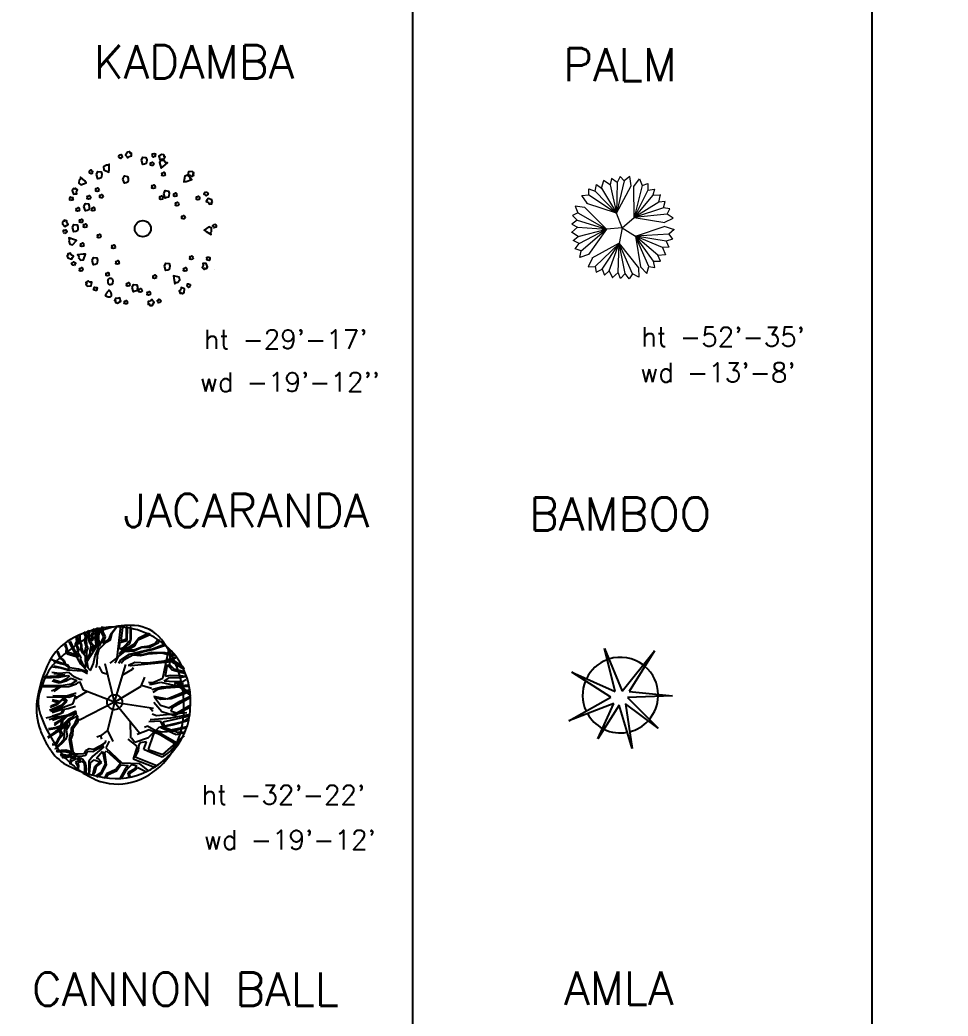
# Model space of a CAD drawing. Extents: x 2080 to 102399, y 2071 to 93424.
# Drawn here: x 74417 to 75288, y 75893 to 76826 of the extents above; entities that cross this region are included whole.
import ezdxf

# ---------------------------------------------------------------- set-up
doc = ezdxf.new("R2010")
doc.units = 0
doc.header["$LTSCALE"] = 20
doc.header["$MEASUREMENT"] = 0
doc.header["$PDMODE"] = 34
doc.header["$PDSIZE"] = 5
for name, color, linetype in [('DIMLINE', 254, 'Continuous'), ('PLANTS', 3, 'Continuous'), ('TEXTS', 2, 'Continuous')]:
    doc.layers.add(name, color=color, linetype=linetype)
doc.layers.add('new pillar', color=2, linetype='Continuous', lineweight=30)
doc.layers.add('PALM TREE', color=105, linetype='Continuous', lineweight=9)
doc.styles.add('a', font='romans.shx')
doc.styles.add('STYLE1', font='romans.shx')
doc.dimstyles.get("Standard").update_dxf_attribs({"dimtxt": 24, "dimasz": 12, "dimexe": 0.18, "dimexo": 0.0625, "dimgap": 0, "dimtad": 1, "dimzin": 1, "dimdsep": 46, "dimlunit": 4, "dimtxsty": 'STYLE1', "dimblk": 'BLK', "dimcen": 0, "dimse1": 1, "dimse2": 1, "dimclrt": 3, "dimazin": 0, "dimtfac": 1, "dimtix": 1, "dimtmove": 2, "dimatfit": 3, "dimldrblk": 'BLK', "dimfxl": 1, "dimtolj": 1, "dimtzin": 0, "dimarcsym": 0})

# ---------------------------------------------------------------- blocks, each defined once
blk = doc.blocks.new('TR4')
for points in [[(-0.1399, 0.4414), (-0.1365, 0.4481), (-0.1306, 0.4528), (-0.1224, 0.4544), (-0.1192, 0.4455), (-0.1158, 0.4406), (-0.1219, 0.4369), (-0.1253, 0.4307), (-0.1311, 0.4324), (-0.1341, 0.4365)], [(-0.0736, 0.4434), (-0.0604, 0.4467), (-0.0595, 0.464), (-0.0659, 0.4608), (-0.0699, 0.4712), (-0.0729, 0.4707), (-0.084, 0.4696), (-0.0966, 0.4503), (-0.0887, 0.4423), (-0.0818, 0.434)], [(0.0015, 0.4188), (0.0099, 0.4383), (0.0301, 0.4355), (0.0344, 0.4217), (0.033, 0.4069), (0.0306, 0.3988), (0.0306, 0.3988), (0.0211, 0.3955), (0.0101, 0.3926)], [(0.0666, 0.4545), (0.0725, 0.459), (0.0799, 0.4607), (0.088, 0.4586), (0.087, 0.4493), (0.0879, 0.4433), (0.0808, 0.4426), (0.075, 0.4385), (0.0706, 0.4426), (0.0696, 0.4476)], [(0.1272, 0.4276), (0.1405, 0.4247), (0.1488, 0.44), (0.1416, 0.4399), (0.1425, 0.4509), (0.1396, 0.4518), (0.1291, 0.4556), (0.1094, 0.4437), (0.1131, 0.4331), (0.1157, 0.4227)], [(-0.2143, 0.3896), (-0.2332, 0.378), (-0.2315, 0.3601), (-0.1988, 0.345), (-0.1973, 0.3595), (-0.1972, 0.3953), (-0.2065, 0.388)], [(0.0795, 0.3923), (0.0735, 0.3878), (0.0662, 0.3861), (0.0581, 0.3882), (0.0591, 0.3976), (0.0582, 0.4035), (0.0652, 0.4042), (0.071, 0.4083), (0.0754, 0.4042), (0.0764, 0.3992)], [(0.1467, 0.4126), (0.1254, 0.4189), (0.1132, 0.4057), (0.124, 0.3713), (0.1357, 0.3798), (0.1623, 0.4037), (0.1507, 0.4058)], [(-0.3824, 0.2989), (-0.3863, 0.277), (-0.372, 0.2663), (-0.3389, 0.2806), (-0.3486, 0.2914), (-0.3752, 0.3153), (-0.376, 0.3035)], [(-0.3202, 0.3401), (-0.32, 0.3475), (-0.3167, 0.3543), (-0.31, 0.3593), (-0.3034, 0.3527), (-0.2982, 0.3497), (-0.302, 0.3438), (-0.3024, 0.3367), (-0.3083, 0.3357), (-0.3128, 0.3381)], [(-0.276, 0.3302), (-0.2676, 0.3496), (-0.2474, 0.3468), (-0.2431, 0.333), (-0.2446, 0.3183), (-0.247, 0.3102), (-0.247, 0.3102), (-0.2565, 0.3068), (-0.2675, 0.304)], [(-0.1122, 0.3029), (-0.1038, 0.3223), (-0.0836, 0.3195), (-0.0793, 0.3057), (-0.0808, 0.291), (-0.0832, 0.2829), (-0.0832, 0.2829), (-0.0927, 0.2795), (-0.1036, 0.2767)], [(0.15, 0.3286), (0.144, 0.3241), (0.1367, 0.3224), (0.1286, 0.3245), (0.1296, 0.3339), (0.1287, 0.3398), (0.1357, 0.3405), (0.1416, 0.3446), (0.146, 0.3406), (0.1469, 0.3356)], [(0.3029, 0.3137), (0.286, 0.328), (0.2695, 0.321), (0.2653, 0.2852), (0.2796, 0.2882), (0.3136, 0.2992), (0.3037, 0.3058)], [(0.3012, 0.3262), (0.3119, 0.3179), (0.326, 0.328), (0.3195, 0.331), (0.3252, 0.3406), (0.3229, 0.3426), (0.3151, 0.3506), (0.2922, 0.3485), (0.2909, 0.3373), (0.2887, 0.3267)], [(-0.3989, 0.2236), (-0.3932, 0.2359), (-0.4062, 0.2474), (-0.4077, 0.2404), (-0.4183, 0.2437), (-0.4198, 0.241), (-0.4258, 0.2317), (-0.4186, 0.2098), (-0.4074, 0.2111), (-0.3967, 0.2113)], [(-0.2595, 0.2331), (-0.2655, 0.2286), (-0.2728, 0.2269), (-0.2809, 0.229), (-0.2799, 0.2384), (-0.2808, 0.2443), (-0.2738, 0.245), (-0.268, 0.2491), (-0.2635, 0.2451), (-0.2626, 0.2401)], [(0.0886, 0.2513), (0.0826, 0.2468), (0.0753, 0.2451), (0.0672, 0.2472), (0.0682, 0.2566), (0.0673, 0.2625), (0.0743, 0.2632), (0.0801, 0.2673), (0.0845, 0.2633), (0.0855, 0.2583)], [(-0.4387, 0.1705), (-0.4418, 0.1773), (-0.4417, 0.1848), (-0.4379, 0.1923), (-0.429, 0.1892), (-0.423, 0.1887), (-0.4239, 0.1817), (-0.4212, 0.1752), (-0.4261, 0.1717), (-0.4312, 0.1719)], [(-0.3119, 0.1854), (-0.3178, 0.1808), (-0.3252, 0.1792), (-0.3332, 0.1813), (-0.3322, 0.1906), (-0.3331, 0.1965), (-0.3261, 0.1973), (-0.3203, 0.2013), (-0.3159, 0.1973), (-0.3149, 0.1923)], [(-0.2345, 0.1922), (-0.2404, 0.1877), (-0.2478, 0.186), (-0.2559, 0.1881), (-0.2549, 0.1974), (-0.2558, 0.2034), (-0.2487, 0.2041), (-0.2429, 0.2082), (-0.2385, 0.2041), (-0.2376, 0.1991)], [(0.1363, 0.1831), (0.1304, 0.1786), (0.123, 0.1769), (0.1149, 0.179), (0.116, 0.1884), (0.1151, 0.1943), (0.1221, 0.195), (0.1279, 0.1991), (0.1323, 0.195), (0.1333, 0.19)], [(0.1403, 0.2119), (0.1487, 0.2314), (0.1689, 0.2286), (0.1732, 0.2148), (0.1718, 0.2), (0.1694, 0.1919), (0.1694, 0.1919), (0.1598, 0.1886), (0.1489, 0.1857)], [(0.2228, 0.2013), (0.2168, 0.1968), (0.2095, 0.1951), (0.2014, 0.1972), (0.2024, 0.2065), (0.2015, 0.2125), (0.2085, 0.2132), (0.2144, 0.2172), (0.2188, 0.2132), (0.2197, 0.2082)], [(0.3638, 0.1808), (0.3579, 0.1763), (0.3505, 0.1746), (0.3425, 0.1767), (0.3435, 0.1861), (0.3426, 0.192), (0.3496, 0.1927), (0.3554, 0.1968), (0.3598, 0.1928), (0.3608, 0.1878)], [(0.3972, 0.2235), (0.4045, 0.2217), (0.4104, 0.2169), (0.4138, 0.2093), (0.4058, 0.2043), (0.4018, 0.1999), (0.3968, 0.2049), (0.39, 0.2069), (0.3904, 0.2129), (0.3937, 0.2168)], [(-0.3801, 0.1103), (-0.3861, 0.1058), (-0.3934, 0.1041), (-0.4015, 0.1062), (-0.4005, 0.1156), (-0.4014, 0.1215), (-0.3944, 0.1222), (-0.3885, 0.1263), (-0.3841, 0.1223), (-0.3832, 0.1173)], [(-0.3534, 0.1323), (-0.345, 0.1518), (-0.3248, 0.149), (-0.3205, 0.1352), (-0.3219, 0.1204), (-0.3243, 0.1123), (-0.3243, 0.1123), (-0.3338, 0.109), (-0.3448, 0.1061)], [(-0.2846, 0.1126), (-0.2905, 0.1081), (-0.2979, 0.1064), (-0.3059, 0.1085), (-0.3049, 0.1179), (-0.3058, 0.1238), (-0.2988, 0.1245), (-0.293, 0.1286), (-0.2886, 0.1245), (-0.2876, 0.1196)], [(0.2342, 0.1444), (0.2282, 0.1399), (0.2209, 0.1382), (0.2128, 0.1403), (0.2138, 0.1497), (0.2129, 0.1556), (0.2199, 0.1563), (0.2257, 0.1604), (0.2302, 0.1564), (0.2311, 0.1514)], [(0.4139, 0.1593), (0.42, 0.1472), (0.4371, 0.1502), (0.4325, 0.1557), (0.4418, 0.1619), (0.4406, 0.1647), (0.4371, 0.1753), (0.4155, 0.1833), (0.4095, 0.1738), (0.4029, 0.1652)], [(0.2728, 0.0626), (0.2669, 0.058), (0.2595, 0.0564), (0.2514, 0.0585), (0.2525, 0.0678), (0.2516, 0.0737), (0.2586, 0.0745), (0.2644, 0.0785), (0.2688, 0.0745), (0.2698, 0.0695)], [(-0.459, 0.0314), (-0.4593, 0.045), (-0.4759, 0.0497), (-0.4742, 0.0427), (-0.4852, 0.0411), (-0.4854, 0.0381), (-0.4868, 0.027), (-0.4709, 0.0104), (-0.4613, 0.0164), (-0.4517, 0.0213)], [(-0.4239, 0.0027), (-0.4155, 0.0222), (-0.3953, 0.0194), (-0.391, 0.0056), (-0.3925, -0.0092), (-0.3948, -0.0173), (-0.3948, -0.0173), (-0.4044, -0.0206), (-0.4153, -0.0235)], [(-0.3596, 0.0398), (-0.3656, 0.0353), (-0.3729, 0.0336), (-0.381, 0.0357), (-0.38, 0.0451), (-0.3809, 0.051), (-0.3739, 0.0517), (-0.3681, 0.0558), (-0.3636, 0.0518), (-0.3627, 0.0468)], [(-0.3346, 0.0103), (-0.3405, 0.0057), (-0.3479, 0.0041), (-0.356, 0.0062), (-0.355, 0.0155), (-0.3559, 0.0214), (-0.3488, 0.0222), (-0.343, 0.0262), (-0.3386, 0.0222), (-0.3377, 0.0172)], [(0.4363, -0.0225), (0.4357, -0.0003), (0.4194, 0.0071), (0.39, -0.0137), (0.4018, -0.0222), (0.4327, -0.0401), (0.431, -0.0284)], [(0.4559, 0.0251), (0.4617, 0.0203), (0.4649, 0.0135), (0.4647, 0.0052), (0.4553, 0.0041), (0.4498, 0.0019), (0.4475, 0.0086), (0.4422, 0.0134), (0.4452, 0.0186), (0.4498, 0.0206)], [(-0.4718, -0.0337), (-0.4776, -0.0289), (-0.4808, -0.0221), (-0.4806, -0.0138), (-0.4712, -0.0127), (-0.4657, -0.0105), (-0.4634, -0.0172), (-0.4581, -0.0219), (-0.4611, -0.0271), (-0.4657, -0.0292)], [(-0.4463, -0.0788), (-0.4411, -0.1004), (-0.4236, -0.1043), (-0.3992, -0.0778), (-0.4125, -0.0719), (-0.4464, -0.0608), (-0.4424, -0.0719)], [(-0.2482, -0.0534), (-0.2541, -0.0579), (-0.2615, -0.0596), (-0.2695, -0.0575), (-0.2685, -0.0481), (-0.2694, -0.0422), (-0.2624, -0.0415), (-0.2566, -0.0374), (-0.2522, -0.0415), (-0.2512, -0.0464)], [(-0.3528, -0.108), (-0.3587, -0.1125), (-0.3661, -0.1142), (-0.3742, -0.1121), (-0.3732, -0.1027), (-0.3741, -0.0968), (-0.367, -0.0961), (-0.3612, -0.092), (-0.3568, -0.096), (-0.3559, -0.101)], [(-0.1594, -0.1193), (-0.1654, -0.1239), (-0.1727, -0.1255), (-0.1808, -0.1234), (-0.1798, -0.1141), (-0.1807, -0.1082), (-0.1737, -0.1074), (-0.1679, -0.1034), (-0.1634, -0.1074), (-0.1625, -0.1124)], [(-0.4298, -0.1679), (-0.4359, -0.1557), (-0.453, -0.1587), (-0.4485, -0.1643), (-0.4577, -0.1704), (-0.4565, -0.1733), (-0.453, -0.1838), (-0.4314, -0.1919), (-0.4254, -0.1823), (-0.4188, -0.1738)], [(-0.3867, -0.1818), (-0.3731, -0.1994), (-0.3555, -0.1959), (-0.344, -0.1617), (-0.3585, -0.1617), (-0.3941, -0.1654), (-0.3858, -0.174)], [(-0.303, -0.2011), (-0.2946, -0.1816), (-0.2744, -0.1844), (-0.2701, -0.1982), (-0.2716, -0.213), (-0.2739, -0.2211), (-0.2739, -0.2211), (-0.2835, -0.2244), (-0.2944, -0.2273)], [(0.3229, -0.1876), (0.317, -0.1921), (0.3096, -0.1937), (0.3015, -0.1916), (0.3025, -0.1823), (0.3016, -0.1764), (0.3087, -0.1757), (0.3145, -0.1716), (0.3189, -0.1756), (0.3198, -0.1806)], [(0.4228, -0.1791), (0.4258, -0.1859), (0.4258, -0.1934), (0.422, -0.2008), (0.4131, -0.1977), (0.4071, -0.1973), (0.408, -0.1903), (0.4053, -0.1837), (0.4102, -0.1803), (0.4153, -0.1805)], [(-0.4131, -0.2321), (-0.4204, -0.2302), (-0.4263, -0.2255), (-0.4297, -0.2179), (-0.4217, -0.2129), (-0.4177, -0.2085), (-0.4127, -0.2135), (-0.4059, -0.2155), (-0.4063, -0.2215), (-0.4096, -0.2253)], [(-0.3596, -0.2603), (-0.3656, -0.2649), (-0.3729, -0.2665), (-0.381, -0.2644), (-0.38, -0.2551), (-0.3809, -0.2491), (-0.3739, -0.2484), (-0.3681, -0.2444), (-0.3636, -0.2484), (-0.3627, -0.2534)], [(-0.1344, -0.2171), (-0.1403, -0.2217), (-0.1477, -0.2233), (-0.1558, -0.2212), (-0.1548, -0.2119), (-0.1557, -0.2059), (-0.1486, -0.2052), (-0.1428, -0.2012), (-0.1384, -0.2052), (-0.1375, -0.2102)], [(0.1449, -0.236), (0.1533, -0.2166), (0.1735, -0.2194), (0.1777, -0.2332), (0.1763, -0.248), (0.1739, -0.2561), (0.1739, -0.2561), (0.1644, -0.2594), (0.1534, -0.2622)], [(0.2842, -0.2603), (0.2783, -0.2649), (0.2709, -0.2665), (0.2628, -0.2644), (0.2639, -0.2551), (0.2629, -0.2491), (0.27, -0.2484), (0.2758, -0.2444), (0.2802, -0.2484), (0.2812, -0.2534)], [(0.383, -0.2321), (0.3773, -0.2445), (0.3903, -0.2559), (0.3918, -0.2489), (0.4024, -0.2523), (0.4039, -0.2496), (0.4099, -0.2403), (0.4027, -0.2184), (0.3915, -0.2196), (0.3808, -0.2198)], [(-0.1958, -0.2899), (-0.2018, -0.2944), (-0.2091, -0.2961), (-0.2172, -0.294), (-0.2162, -0.2846), (-0.2171, -0.2787), (-0.2101, -0.278), (-0.2043, -0.2739), (-0.1998, -0.2779), (-0.1989, -0.2829)], [(0.0954, -0.3058), (0.0894, -0.3103), (0.0821, -0.312), (0.074, -0.3099), (0.075, -0.3005), (0.0741, -0.2946), (0.0811, -0.2939), (0.087, -0.2898), (0.0914, -0.2939), (0.0923, -0.2988)], [(0.2244, -0.3359), (0.2404, -0.3206), (0.2351, -0.3035), (0.1999, -0.2956), (0.2014, -0.3101), (0.2088, -0.345), (0.2164, -0.3359)], [(-0.3171, -0.3347), (-0.3278, -0.3264), (-0.3419, -0.3365), (-0.3354, -0.3395), (-0.3411, -0.3491), (-0.3388, -0.3512), (-0.331, -0.3592), (-0.3081, -0.357), (-0.3068, -0.3458), (-0.3046, -0.3353)], [(-0.2742, -0.3853), (-0.2815, -0.3868), (-0.2889, -0.3851), (-0.2952, -0.3797), (-0.2902, -0.3717), (-0.2885, -0.366), (-0.2818, -0.3684), (-0.2749, -0.3673), (-0.2726, -0.3728), (-0.2739, -0.3777)], [(-0.1974, -0.3113), (-0.1955, -0.3104), (-0.1935, -0.3098), (-0.1915, -0.3096), (-0.1894, -0.3096), (-0.1873, -0.3099), (-0.1853, -0.3105), (-0.1835, -0.3112), (-0.1818, -0.3122), (-0.1804, -0.3133), (-0.1792, -0.3146), (-0.1783, -0.316), (-0.1775, -0.3175), (-0.1769, -0.3191), (-0.1764, -0.3208), (-0.1761, -0.3225), (-0.1758, -0.3243), (-0.1757, -0.3261), (-0.1757, -0.3279), (-0.1757, -0.3297), (-0.1757, -0.3314), (-0.1759, -0.3331), (-0.1761, -0.3348), (-0.1763, -0.3363), (-0.1765, -0.3378), (-0.1767, -0.3392), (-0.177, -0.3404), (-0.1772, -0.3416), (-0.1775, -0.3427), (-0.1777, -0.3436), (-0.1779, -0.3444), (-0.1781, -0.3451), (-0.1783, -0.3457), (-0.1784, -0.3461), (-0.1786, -0.3465), (-0.1787, -0.3467), (-0.1789, -0.3469), (-0.1791, -0.3471), (-0.1794, -0.3472), (-0.1798, -0.3474), (-0.1803, -0.3476), (-0.181, -0.3478), (-0.1818, -0.3481), (-0.1827, -0.3484), (-0.1837, -0.3487), (-0.1848, -0.3491), (-0.186, -0.3495), (-0.1872, -0.3499), (-0.1885, -0.3503), (-0.1898, -0.3506), (-0.1911, -0.351), (-0.1924, -0.3511), (-0.1937, -0.3512), (-0.195, -0.3509), (-0.1963, -0.3504), (-0.1976, -0.3496), (-0.1988, -0.3484), (-0.2, -0.3467), (-0.2011, -0.3446), (-0.2022, -0.3423), (-0.2031, -0.3396), (-0.2038, -0.3368), (-0.2044, -0.334), (-0.2048, -0.331), (-0.2049, -0.3281), (-0.2048, -0.3253), (-0.2045, -0.3227), (-0.2038, -0.3202), (-0.203, -0.3179), (-0.2019, -0.3158), (-0.2006, -0.314), (-0.1991, -0.3125)], [(-0.0684, -0.3536), (-0.0744, -0.3581), (-0.0817, -0.3597), (-0.0898, -0.3576), (-0.0888, -0.3483), (-0.0897, -0.3424), (-0.0827, -0.3417), (-0.0769, -0.3376), (-0.0724, -0.3416), (-0.0715, -0.3466)], [(-0.0553, -0.3679), (-0.0469, -0.3485), (-0.0268, -0.3513), (-0.0225, -0.3651), (-0.0239, -0.3798), (-0.0263, -0.3879), (-0.0263, -0.3879), (-0.0358, -0.3913), (-0.0468, -0.3941)], [(0.2454, -0.3792), (0.2349, -0.3878), (0.2417, -0.4038), (0.246, -0.3981), (0.2541, -0.4058), (0.2566, -0.404), (0.2661, -0.3982), (0.2692, -0.3754), (0.2585, -0.3716), (0.2487, -0.3672)], [(0.3043, -0.3486), (0.3041, -0.3561), (0.3008, -0.3629), (0.2941, -0.3679), (0.2875, -0.3613), (0.2823, -0.3583), (0.2861, -0.3523), (0.2865, -0.3453), (0.2924, -0.3443), (0.2969, -0.3467)], [(-0.1896, -0.4241), (-0.1878, -0.4231), (-0.1862, -0.4219), (-0.1848, -0.4204), (-0.1837, -0.4186), (-0.1829, -0.4165), (-0.1825, -0.4142), (-0.1824, -0.4117), (-0.1828, -0.4089), (-0.1835, -0.4059), (-0.1846, -0.4027), (-0.1859, -0.3995), (-0.1875, -0.3964), (-0.1892, -0.3935), (-0.1911, -0.3909), (-0.1929, -0.3888), (-0.1946, -0.3872), (-0.1963, -0.3862), (-0.1979, -0.3858), (-0.1994, -0.3861), (-0.2009, -0.3868), (-0.2024, -0.388), (-0.204, -0.3896), (-0.2057, -0.3916), (-0.2076, -0.394), (-0.2096, -0.3966), (-0.2117, -0.3994), (-0.2138, -0.4023), (-0.2158, -0.4052), (-0.2176, -0.408), (-0.2192, -0.4106), (-0.2204, -0.413), (-0.2212, -0.415), (-0.2216, -0.4165), (-0.2215, -0.4177), (-0.221, -0.4185), (-0.2203, -0.4191), (-0.2193, -0.4196), (-0.2182, -0.4199), (-0.2171, -0.4202), (-0.216, -0.4205), (-0.215, -0.4208), (-0.214, -0.4213), (-0.213, -0.4218), (-0.212, -0.4224), (-0.211, -0.423), (-0.2098, -0.4235), (-0.2084, -0.4241), (-0.2068, -0.4246), (-0.205, -0.425), (-0.2029, -0.4254), (-0.2007, -0.4256), (-0.1984, -0.4257), (-0.1961, -0.4256), (-0.1939, -0.4253), (-0.1917, -0.4249)], [(0.0066, -0.3899), (0.0007, -0.3945), (-0.0066, -0.3961), (-0.0147, -0.394), (-0.0137, -0.3847), (-0.0146, -0.3788), (-0.0076, -0.378), (-0.0018, -0.374), (0.0026, -0.378), (0.0036, -0.383)], [(0.059, -0.4081), (0.053, -0.4127), (0.0457, -0.4143), (0.0376, -0.4122), (0.0386, -0.4029), (0.0377, -0.397), (0.0447, -0.3962), (0.0506, -0.3922), (0.055, -0.3962), (0.0559, -0.4012)], [(-0.1431, -0.4361), (-0.1564, -0.4333), (-0.1647, -0.4485), (-0.1575, -0.4484), (-0.1585, -0.4595), (-0.1555, -0.4604), (-0.1451, -0.4642), (-0.1253, -0.4523), (-0.129, -0.4417), (-0.1316, -0.4312)], [(-0.0825, -0.4631), (-0.0884, -0.4676), (-0.0958, -0.4693), (-0.1039, -0.4672), (-0.1029, -0.4578), (-0.1038, -0.4519), (-0.0967, -0.4512), (-0.0909, -0.4471), (-0.0865, -0.4511), (-0.0856, -0.4561)], [(0.0577, -0.452), (0.0445, -0.4552), (0.0436, -0.4725), (0.05, -0.4693), (0.054, -0.4797), (0.057, -0.4792), (0.0681, -0.4781), (0.0807, -0.4589), (0.0727, -0.4509), (0.0659, -0.4426)], [(0.1239, -0.45), (0.1206, -0.4566), (0.1146, -0.4613), (0.1064, -0.463), (0.1033, -0.4541), (0.0999, -0.4491), (0.1059, -0.4454), (0.1094, -0.4393), (0.1151, -0.441), (0.1182, -0.445)]]:
    blk.add_lwpolyline(points, close=True)
blk.add_lwpolyline([(0.455, -0.255), (0.455, -0.255, 1.511675)], format="xyb")
blk.add_circle((0.0104, -0.0039), 0.0501)
blk = doc.blocks.new('T3')
at = {"color": 3, "linetype": 'Continuous'}
blk.add_circle((0.0075, -0.0006), 0.0467, dxfattribs=at)
for centre, radius, start, end in [((0.0278, -0.1235), 0.5914, 95.77431, 119.94779), ((0.1287, -0.0904), 0.5712, 106.36887, 124.44775), ((0.1024, -0.0008), 0.4778, 86.58911, 106.36827), ((0.0157, -0.0047), 0.472, 51.53933, 95.77344), ((0.1171, 0.2465), 0.2301, 38.20985, 86.58549), ((-0.1006, 0.0992), 0.3344, 119.94747, 152.28451), ((0.7005, -0.9241), 1.5821, 124.44579, 130.30315), ((-0.2125, -0.013), 0.6496, 9.98315, 38.20995), ((0.0312, 0.0148), 0.4471, 6.02226, 51.53932), ((0.263, -0.0918), 0.745, 152.28514, 172.40039), ((-0.029, -0.0639), 0.4542, 130.30051, 141.24542), ((-0.1535, 0.036), 0.2946, 141.24437, 154.99062), ((0.2312, -0.1435), 0.7191, 154.99236, 163.77852), ((-0.2858, -0.0259), 0.724, 358.88831, 9.98335), ((-0.1071, -0.0424), 0.3717, 172.39963, 201.02847), ((-0.2526, -0.0027), 0.2152, 163.77968, 199.38278), ((-0.0951, 0.0014), 0.5742, 350.23007, 6.02322), ((-0.198, -0.0276), 0.6362, 347.04926, 358.8877), ((0.3677, 0.2155), 0.8728, 199.38194, 216.84656), ((0.0738, -0.0277), 0.4027, 331.34738, 350.23032), ((0.1608, 0.0605), 0.6586, 201.02354, 207.82164), ((-0.0191, -0.0688), 0.4527, 316.76218, 347.04987), ((0.0248, -0.0113), 0.5049, 207.82036, 215.5805), ((-0.0112, 0.0188), 0.4996, 296.88013, 331.34799), ((-0.1491, -0.1357), 0.2911, 215.58514, 243.38008), ((0.1028, 0.0169), 0.5417, 216.84672, 247.04623), ((0.0747, 0.311), 0.7907, 243.38438, 260.14679), ((0.015, -0.0329), 0.4417, 260.14572, 296.88071), ((0.0032, -0.0897), 0.4221, 285.36856, 316.76312), ((0.0246, -0.1677), 0.3412, 247.04717, 285.3699)]:
    blk.add_arc(centre, radius, start, end, dxfattribs=at)
blk = doc.blocks.new('A$C7C302BA0')
at = {"color": 102}
for p, q in [((-48.1, 110.4), (-46.6, 110.4)), ((-47.7, 107.5), (-48.1, 110.4)), ((-46.6, 110.4), (-44.4, 104)), ((-41.5, 112.7), (-39.6, 112.3)), ((-41.1, 101.6), (-41.5, 112.7)), ((-39.6, 112.3), (-40.2, 105.5)), ((-35.9, 105.3), (-34.9, 110.2)), ((-34.9, 110.2), (-32.4, 116)), ((-33.8, 110), (-34.7, 105.3)), ((-30.8, 114.7), (-33.8, 110)), ((-32.4, 116), (-30.8, 114.7)), ((-30.6, 102), (-28.5, 116.6)), ((-28.5, 116.6), (-26.2, 116.8)), ((-26.2, 116.8), (-28.3, 109.4)), ((-27.5, 103.4), (-23.8, 117.2)), ((-22.3, 116.8), (-25.6, 105.5)), ((-23.8, 117.2), (-22.3, 116.8)), ((-20.7, 109.8), (-19.6, 119.1)), ((-19.6, 119.1), (-18.8, 110.8)), ((-18.8, 110.8), (-15.1, 103)), ((-5, 108.6), (4.2, 120.5)), ((-3.9, 109.2), (1.5, 116.2)), ((1.5, 116.2), (4.2, 120.5)), ((3.9, 70), (9.7, 119.6)), ((13.1, 117.8), (9.6, 120.2)), ((10.2, 96.3), (13.1, 117.8)), ((18.1, 117.8), (17.9, 99.3)), ((20.5, 118.4), (18.1, 117.8)), ((19.6, 97.2), (20.5, 118.4)), ((24.3, 117.5), (24.6, 97.5)), ((26.1, 117.5), (24.3, 117.5)), ((26.1, 99.6), (26.1, 117.5)), ((-61.7, 75.2), (-71.5, 95.2)), ((-70.3, 96.2), (-67.6, 90.4)), ((-62.3, 90.9), (-59.4, 95.6)), ((-60.4, 103.6), (-58.8, 102)), ((-59.4, 95.6), (-60.4, 103.6)), ((-58, 96.4), (-59.2, 93.5)), ((-58.8, 102), (-58, 96.4)), ((-56.1, 106.1), (-54.9, 105.5)), ((-55.1, 99.3), (-56.1, 106.1)), ((-54.9, 105.5), (-55.1, 101.6)), ((-55.1, 101.6), (-54.2, 95.6)), ((-53, 88.6), (-55.1, 99.3)), ((-54.2, 95.6), (-52.2, 89.6)), ((-46, 104.2), (-47.7, 107.5)), ((-47.2, 95.6), (-46, 104.2)), ((-45, 88.2), (-47.2, 95.6)), ((-44.4, 104), (-45, 99.7)), ((-45, 99.7), (-44.4, 89.2)), ((-40.4, 95.6), (-41.1, 101.6)), ((-36.5, 89.4), (-40.4, 95.6)), ((-40.2, 105.5), (-39.8, 100.5)), ((-39.8, 100.5), (-39.6, 97)), ((-39.6, 97), (-35.3, 100.7)), ((-33.6, 99.1), (-38.2, 95.8)), ((-38.2, 95.8), (-34.1, 89.8)), ((-35.3, 100.7), (-35.9, 105.3)), ((-34.7, 105.3), (-34.3, 101.2)), ((-34.3, 101.2), (-33.6, 99.1)), ((-29.1, 91.1), (-30.6, 102)), ((-28.3, 109.4), (-29.3, 101.8)), ((-29.3, 101.8), (-26.6, 90.9)), ((-24.6, 91.9), (-27.5, 103.4)), ((-25.6, 105.5), (-25.2, 98.5)), ((-25.2, 98.5), (-23.8, 93.3)), ((-24.4, 83.8), (-13.6, 94.6)), ((-23.8, 88.4), (-17.2, 102.8)), ((-17.2, 102.8), (-20.7, 109.8)), ((-15.1, 103), (-18.6, 93.1)), ((-18.6, 93.1), (-9.1, 98.9)), ((-13.6, 94.6), (-6.6, 98.4)), ((-9.1, 98.9), (-5, 108.6)), ((-6.6, 98.4), (-3.9, 109.2)), ((7.8, 83.3), (8.4, 94.2)), ((8.4, 94.2), (19.6, 97.2)), ((17.9, 99.3), (10.2, 96.3)), ((24.6, 97.5), (12.2, 85.1)), ((23.8, 92.5), (26.1, 99.6)), ((37.9, 101), (30.8, 91.3)), ((32, 88.9), (37, 98.1)), ((37, 98.1), (55.9, 106.6)), ((53, 108.1), (37.9, 101)), ((55.9, 106.6), (53, 108.1)), ((67.7, 97.2), (63.3, 92.2)), ((71, 97.2), (67.7, 97.2)), ((68.6, 93.7), (71, 97.2)), ((-88.9, 80), (-90.7, 78.8)), ((-90.7, 78.8), (-87, 70.3)), ((-85.8, 71.5), (-88.9, 80)), ((-77, 91.3), (-78.8, 89.7)), ((-78.8, 89.7), (-76.6, 85)), ((-74.5, 83), (-77, 91.3)), ((-76.6, 85), (-76.8, 78.4)), ((-74.7, 77.6), (-74.5, 83)), ((-67.6, 90.4), (-65.4, 86.1)), ((-65.4, 86.1), (-62.5, 81)), ((-62.5, 81), (-60.6, 76.4)), ((-59.2, 86.9), (-62.3, 90.9)), ((-59.2, 93.5), (-60.2, 90.9)), ((-60.2, 90.9), (-57.7, 85.9)), ((-59.8, 78.3), (-58.2, 81.6)), ((-58.2, 81.6), (-59.2, 86.9)), ((-56.9, 81.8), (-58.2, 78.5)), ((-58.2, 78.5), (-55.3, 74.6)), ((-57.7, 85.9), (-56.9, 81.8)), ((-53.2, 83), (-53, 88.6)), ((-50.3, 77.5), (-53.2, 83)), ((-52.2, 89.6), (-52.2, 85.9)), ((-52.2, 85.9), (-50.3, 79.5)), ((-50.3, 79.5), (-46.8, 76.6)), ((-46.8, 76.6), (-46.2, 83.9)), ((-46.2, 83.9), (-45, 88.2)), ((-44.4, 89.2), (-42.3, 85.9)), ((-42.3, 85.9), (-44.4, 79.9)), ((-44.4, 79.9), (-44.4, 76)), ((-26.6, 90.9), (-43.7, 64.3)), ((-38.8, 81.4), (-36.5, 89.4)), ((-38.4, 77.3), (-38.8, 81.4)), ((-35.9, 80.1), (-29.1, 91.1)), ((-34.1, 89.8), (-35.9, 80.1)), ((-30.8, 73.4), (-26.2, 84.3)), ((-27.1, 74.1), (-24.4, 83.8)), ((-26.2, 84.3), (-24.6, 91.9)), ((-23.8, 93.3), (-23.8, 88.4)), ((6.3, 71.8), (16.1, 80.1)), ((18.7, 81.9), (7.5, 75.4)), ((7.5, 75.4), (10.5, 80.1)), ((12.2, 85.1), (7.8, 83.3)), ((10.2, 81.6), (23.8, 92.5)), ((18.4, 83.9), (10.2, 81.6)), ((10.5, 80.1), (24, 84.5)), ((16.1, 80.1), (30.8, 81)), ((30.8, 91.3), (18.4, 83.9)), ((31.7, 82.4), (18.7, 81.9)), ((23.2, 75.7), (42.6, 80.4)), ((24, 84.5), (32, 88.9)), ((61.2, 83), (30.5, 75.7)), ((30.8, 81), (42.6, 86.9)), ((42.6, 86.9), (31.7, 82.4)), ((54.4, 88.1), (42.6, 86.9)), ((42.6, 86.9), (55.3, 86.6)), ((42.6, 80.4), (59.5, 83.9)), ((44.1, 75.1), (58, 78.9)), ((63.3, 92.2), (54.4, 88.1)), ((55.3, 86.6), (68.6, 93.7)), ((58, 78.9), (79.2, 78.3)), ((59.5, 83.9), (77.8, 91.3)), ((80.1, 89.5), (61.2, 83)), ((75.9, 37.9), (85.6, 83.1)), ((77.8, 91.3), (80.1, 89.5)), ((87.6, 81.2), (85.6, 82.2)), ((87.1, 58.8), (87.6, 81.2)), ((-99.6, 67.1), (-83.9, 62.2)), ((-90.7, 62.2), (-96.3, 64.1)), ((-87, 70.3), (-80.6, 64.9)), ((-78.8, 65.1), (-85.8, 71.5)), ((-80.6, 64.9), (-79.2, 60.6)), ((-77.4, 60.4), (-78.8, 65.1)), ((-76.8, 78.4), (-75.1, 76)), ((-75.1, 76), (-60.6, 72.1)), ((-68.9, 77), (-74.7, 77.6)), ((-60.8, 73.7), (-68.9, 77)), ((-53.1, 60), (-61.7, 75.2)), ((-60.6, 76.4), (-57.7, 70.7)), ((-57.1, 72.7), (-59.8, 78.3)), ((-57.7, 70.7), (-57.1, 72.7)), ((-55.3, 74.6), (-53.4, 71.3)), ((-53.4, 71.3), (-54.5, 68.2)), ((-54.5, 68.2), (-50.9, 60.4)), ((-45.8, 72.1), (-50.3, 77.5)), ((-45.6, 54.8), (-45.8, 72.1)), ((-44.4, 76), (-44.1, 67)), ((-44.1, 67), (-38.4, 77.3)), ((-43.7, 64.3), (-42.5, 54)), ((-33.6, 61), (-30.8, 73.4)), ((-27.7, 61.7), (-27.1, 74.1)), ((-6.9, 61.6), (3.9, 70)), ((0.1, 62), (2.5, 64.5)), ((2.5, 64.5), (6.3, 71.8)), ((6.6, 61.6), (9.9, 66.8)), ((9.9, 66.8), (23.2, 75.7)), ((14.3, 66.2), (10.1, 61.1)), ((28.5, 74.2), (14.3, 66.2)), ((22, 58.3), (32, 63.3)), ((25.8, 57.9), (89.5, 64.2)), ((40.6, 73.3), (28.5, 74.2)), ((30.5, 75.7), (44.1, 75.1)), ((32, 63.3), (51.2, 62.1)), ((52.1, 75.7), (40.6, 73.3)), ((51.2, 62.1), (77.8, 65.3)), ((74.5, 77.1), (52.1, 75.7)), ((93.4, 72.7), (74.5, 77.1)), ((77.8, 65.3), (94.6, 70.9)), ((79.2, 78.3), (95.5, 74.8)), ((95.8, 69.5), (82.2, 65)), ((82.2, 65), (93.7, 65.3)), ((89.5, 64.2), (109, 52)), ((95.5, 74.8), (93.4, 72.7)), ((93.7, 65.3), (107.3, 55.9)), ((94.6, 70.9), (95.8, 69.5)), ((-85, 53.6), (-97.9, 55.2)), ((-95.9, 57.3), (-86.2, 55)), ((-85.2, 60.4), (-90.7, 62.2)), ((-86.2, 55), (-74.6, 51.9)), ((-77.9, 58.9), (-85.2, 60.4)), ((-74.2, 50.3), (-85, 53.6)), ((-83.9, 62.2), (-73.6, 59)), ((-74.6, 56.7), (-77.9, 58.9)), ((-72.4, 54.4), (-74.6, 56.7)), ((-74.6, 51.9), (-72.2, 51.9)), ((-59, 49.2), (-74.2, 50.3)), ((-73.6, 59), (-70.4, 54.6)), ((-72.2, 51.9), (-72.4, 54.4)), ((-70.4, 54.6), (-56.9, 52.5)), ((-50.9, 48.7), (-59, 49.2)), ((-56.9, 52.5), (-42.3, 48.2)), ((-42.3, 48.2), (-53.1, 60)), ((-50.9, 60.4), (-45.6, 54.8)), ((-42.8, 44.9), (-50.9, 48.7)), ((-42.5, 54), (-38.2, 50.1)), ((-38.2, 50.1), (-33.6, 61)), ((-29, 54.8), (-27.7, 61.7)), ((-19.2, 46.4), (-24.4, 56.9)), ((0, 0), (-14.8, 60.2)), ((0, 0), (17.8, 59.3)), ((13, 43.3), (28.3, 52.2)), ((21.5, 58.1), (22, 58.3)), ((23.9, 57.2), (25.8, 57.9)), ((28.3, 52.2), (29.5, 54.5)), ((80.3, 40.4), (83.2, 59.3)), ((83.2, 59.3), (90.5, 51.1)), ((93.9, 52), (87.1, 58.8)), ((90.5, 51.1), (111.4, 45.2)), ((110.4, 48.1), (93.9, 52)), ((107.3, 55.9), (108.9, 52.1)), ((-81.3, 41.5), (-112.3, 39.9)), ((-111.7, 38.6), (-87.6, 39.3)), ((-86.8, 45.4), (-98.8, 47)), ((-98.6, 33.7), (-87.4, 30.3)), ((-85.6, 31.7), (-97, 35.2)), ((-96, 45), (-84.6, 44.1)), ((-87.6, 39.3), (-74, 42.1)), ((-87.4, 30.3), (-76.4, 33.5)), ((-71.9, 46.6), (-86.8, 45.4)), ((-75.8, 36.8), (-85.6, 31.7)), ((-84.6, 44.1), (-78.5, 43.3)), ((-78.5, 43.3), (-81.3, 41.5)), ((-76.4, 33.5), (-72.8, 35.8)), ((-70.9, 41.1), (-75.8, 36.8)), ((-74, 42.1), (-70.9, 41.1)), ((-72.8, 35.8), (-68.5, 38)), ((-63.6, 39.9), (-71.9, 46.6)), ((-59.5, 34.2), (-68.7, 28.2)), ((-68.5, 38), (-59.5, 34.2)), ((-54.8, 35.8), (-63.6, 39.9)), ((-59.9, 29.1), (-56.2, 31.7)), ((-56.2, 31.7), (-53.4, 31.4)), ((-51.1, 35), (-54.8, 35.8)), ((-42.8, 44.8), (-42.8, 44.9)), ((-10.8, 43.8), (-19.2, 46.4)), ((41.7, 25.5), (47.8, 39.4)), ((53.3, 31.6), (60.3, 31.1)), ((58.9, 28.2), (73, 31.6)), ((60.3, 31.1), (75.9, 37.9)), ((73, 31.6), (100.2, 25.3)), ((77.8, 33.1), (86.6, 38.9)), ((93.9, 32.1), (77.8, 33.1)), ((87.6, 42.3), (80.3, 40.4)), ((86.6, 38.9), (103.1, 38.9)), ((101.2, 41.8), (87.6, 42.3)), ((107, 32.1), (93.9, 32.1)), ((113.6, 40.7), (101.2, 41.8)), ((103.1, 38.9), (114.3, 40.8)), ((112.4, 36), (107, 32.1)), ((-84.4, 25.8), (-117.2, 26.4)), ((-116.8, 25), (-87.6, 24.2)), ((-99.6, 17.7), (-93.4, 20.8)), ((-85.6, 24), (-96, 17)), ((-93.4, 20.8), (-88.7, 24.2)), ((-87.6, 24.2), (-72.3, 25)), ((-68.7, 28.2), (-84.4, 25.8)), ((-72.3, 25), (-59.9, 29.1)), ((-43.3, 16.8), (-58.6, 8.1)), ((-49.3, 19.1), (-53.8, 30.7)), ((0, 0), (-49.3, 19.1)), ((0, 0), (41.7, 25.5)), ((42.2, 26.6), (57.9, 22)), ((55.1, 28.4), (58.9, 28.2)), ((57.9, 22), (57.9, 22)), ((58.6, 20), (73.9, 24.3)), ((67.6, 19.9), (60, 15.5)), ((80.8, 21.9), (67.6, 19.9)), ((73.9, 24.3), (118.2, 27.2)), ((117.2, 24.8), (80.8, 21.9)), ((82.7, 5.3), (118.2, 19.9)), ((119.7, 17), (89, 5.3)), ((94.4, 29.7), (108.5, 29.7)), ((101.7, 27.7), (94.4, 29.7)), ((100.2, 25.3), (120.2, 10.2)), ((119.2, 13.6), (101.7, 27.7)), ((-107, 8.5), (-72.2, 7.7)), ((-98.5, 2.6), (-88.3, -0.8)), ((-87, 1.1), (-98.1, 3.9)), ((-76, 9.6), (-97.2, 10.2)), ((-79.6, 7.9), (-89.6, -1.8)), ((-89.4, -2.9), (-78.1, 7.7)), ((-84.5, -7.8), (-75, 1.8)), ((-77.7, 1.8), (-84.1, -5.4)), ((-81.5, 4.3), (-77.7, 1.8)), ((-75, 1.8), (-78.8, 6.8)), ((-62, 13.6), (-76, 9.6)), ((-72.2, 7.7), (-63.5, 11.1)), ((-62.1, 8.3), (-66.5, -2.9)), ((-63.5, 11.1), (-62.1, 8.3)), ((-60.4, 13.7), (-62, 13.6)), ((-58.4, 8.2), (-61.7, 5.4)), ((-58.6, 8.1), (-61.3, 8.7)), ((0, 0), (-55.2, -28.1)), ((0, 0), (-11.1, -44.7)), ((0, 0), (61.2, -9.6)), ((0, 0), (38.9, -48.2)), ((61.2, 9.5), (82.7, 5.3)), ((62.8, 7.8), (72, -4.9)), ((73, 4.4), (62.8, 7.8)), ((89, 5.3), (73, 4.4)), ((86.1, -8.8), (103.1, 1.5)), ((120.2, 7.3), (90.5, -8.8)), ((103.1, 1.5), (120.2, 10.2)), ((-84.1, -5.4), (-102.5, -12.9)), ((-101.7, -7.6), (-89.4, -2.9)), ((-101, -14.1), (-84.5, -7.8)), ((-89.6, -1.8), (-100.8, -6.5)), ((-98.7, -16), (-86, -12.2)), ((-66.5, -2.9), (-96.6, -14.1)), ((-86, -12.2), (-73.1, -9.9)), ((-83.1, -16), (-81.3, -11.4)), ((-79.8, -11.7), (-82.8, -17.5)), ((-62, -14.9), (-73.9, -20.2)), ((-73.1, -9.9), (-61.6, -6.3)), ((-60, -15.5), (-69.6, -21.1)), ((-60.4, -13.6), (-62, -14.9)), ((55.2, -8.6), (60.3, -14.2)), ((74.4, -15.1), (61.9, -0.6)), ((72, -4.9), (86.1, -8.8)), ((94.4, -21.4), (74.4, -15.1)), ((90.5, -8.8), (88.5, -14.1)), ((88.5, -14.1), (98.3, -16.5)), ((119.7, -7.8), (94.4, -21.4)), ((98.3, -16.5), (120.2, -3.9)), ((-92.2, -21.5), (-108.4, -25.3)), ((-89.8, -23.5), (-103, -27.9)), ((-98.7, -21.5), (-86.6, -18)), ((-89.8, -25.9), (-98.2, -28.7)), ((-88.3, -31.2), (-95.4, -36.5)), ((-82.5, -26.9), (-95.1, -34.2)), ((-82.8, -17.5), (-92.2, -21.5)), ((-73.9, -20.2), (-89.8, -23.5)), ((-81.2, -23.6), (-89.8, -25.9)), ((-80.5, -27.6), (-88.3, -31.2)), ((-86.6, -18), (-83.1, -16)), ((-84.3, -29.9), (-84.8, -37)), ((-78.4, -23.1), (-82.5, -26.9)), ((-82, -28.4), (-82.5, -36.7)), ((-69.6, -21.1), (-81.2, -23.6)), ((-75.2, -22.3), (-80.5, -27.6)), ((-73.4, -27.4), (-79.5, -33.5)), ((-77.4, -34), (-67.6, -26.4)), ((-74.9, -36.7), (-74.1, -30.9)), ((-68.1, -24.6), (-73.4, -27.4)), ((-71.6, -29.9), (-71.4, -35.7)), ((-62.5, -19.5), (-68.1, -24.6)), ((-67.6, -26.4), (-60.2, -22.1)), ((-60.2, -26.9), (-64.3, -36.2)), ((-59.4, -17.6), (-62.5, -19.5)), ((-60.2, -22.1), (-58.6, -20.1)), ((-57.9, -22), (-60.2, -26.9)), ((-56.4, -25.5), (-59, -32.9)), ((24.2, -29.9), (24.8, -56.8)), ((53.9, -30.6), (71.8, -29.2)), ((55.7, -27.2), (56.4, -27.2)), ((56.4, -27.2), (88.5, -24.8)), ((59.2, -18.3), (66.2, -20.9)), ((66.2, -20.9), (113.8, -16)), ((69.9, -39.1), (107.8, -30.4)), ((71.8, -29.2), (77.5, -42.1)), ((76.7, -31.1), (118.4, -21.6)), ((79.4, -40.6), (76.7, -31.1)), ((88.5, -24.8), (119.7, -19)), ((116.9, -28.8), (93.4, -35.7)), ((107.8, -30.4), (117.3, -24.7)), ((-93.4, -46.4), (-105.8, -55)), ((-105, -56.7), (-89.1, -46.1)), ((-93.4, -40.5), (-104.3, -42.1)), ((-90.6, -41.3), (-104.3, -43.6)), ((-84.8, -37), (-93.4, -40.5)), ((-81.5, -39.8), (-93.4, -46.4)), ((-82.5, -36.7), (-90.6, -41.3)), ((-89.1, -46.1), (-78.7, -39)), ((-85.3, -49.1), (-87.8, -45.8)), ((-85.3, -44.3), (-81.5, -51.4)), ((-79.5, -33.5), (-81.5, -39.8)), ((-79.2, -46.9), (-78.7, -42.1)), ((-79, -52.4), (-79.2, -46.9)), ((-78.7, -39), (-77.4, -34)), ((-78.7, -42.1), (-74.9, -36.7)), ((-71.4, -35.7), (-76.4, -43.8)), ((-76.4, -43.8), (-74.9, -52.4)), ((-68.3, -46.9), (-70.6, -52.2)), ((-64.3, -36.2), (-68.3, -41.6)), ((-68.3, -41.6), (-68.3, -46.9)), ((-66, -42.6), (-66.6, -51.3)), ((-59, -32.9), (-66, -42.6)), ((-11.1, -44.7), (-22.1, -52.8)), ((-11.1, -44.7), (-3.1, -61.9)), ((35.7, -50.6), (54.3, -42.9)), ((51.7, -37.9), (47.2, -40.1)), ((101.3, -66), (51.7, -37.9)), ((53.2, -55.7), (69.9, -39.1)), ((54.3, -42.9), (72.5, -51.2)), ((66.5, -45.1), (60.8, -51.2)), ((74.8, -47.4), (66.5, -45.1)), ((93.4, -35.7), (72.9, -39.8)), ((72.9, -39.8), (83.9, -44.8)), ((90.4, -46.3), (74.8, -47.4)), ((77.5, -42.1), (96.8, -50.8)), ((99.1, -47.8), (79.4, -40.6)), ((83.9, -44.8), (113.9, -38.3)), ((112, -40.2), (90.4, -46.3)), ((-94.4, -66.3), (-89.3, -59.3)), ((-88.1, -58.7), (-92.1, -67.1)), ((-89.3, -59.3), (-85.5, -52.7)), ((-81.5, -51.4), (-88.1, -58.7)), ((-86.3, -65.6), (-80, -58.5)), ((-85.5, -52.7), (-85.3, -49.1)), ((-77.7, -59), (-82.7, -64.6)), ((-80, -58.5), (-79, -52.4)), ((-74.9, -52.4), (-77.7, -59)), ((-70.6, -52.2), (-71.6, -58.5)), ((-71.6, -58.5), (-69.6, -70.6)), ((-66.6, -51.3), (-69.3, -58.3)), ((-69.3, -58.3), (-68.2, -65.3)), ((-22.1, -52.8), (-28.3, -55.1)), ((-22.1, -52.8), (-20.7, -58.4)), ((-14.3, -60.3), (-15.2, -64.2)), ((-8.5, -61.4), (-13.7, -71.8)), ((21, -58.3), (35.5, -70)), ((26.5, -56), (32, -62.9)), ((32, -62.9), (53.2, -55.7)), ((50.2, -62.6), (39.6, -64.1)), ((46, -74.3), (50.2, -62.6)), ((60.8, -51.2), (52.8, -74.3)), ((72.5, -51.2), (99.1, -67.9)), ((75.9, -82.6), (109.3, -53.1)), ((107.1, -55), (86.9, -77.7)), ((96.8, -50.8), (111.2, -47.4)), ((111.2, -47.4), (99.1, -47.8)), ((109.3, -53.1), (107.1, -55)), ((-98.4, -65.6), (-94.4, -66.3)), ((-92.1, -67.1), (-98.4, -67.3)), ((-93.6, -73.2), (-86.3, -65.6)), ((-93.1, -74.2), (-93.6, -73.2)), ((-82.7, -64.6), (-93.1, -74.2)), ((-77.2, -75.4), (-92.1, -76.5)), ((-92.1, -76.5), (-91.1, -77.5)), ((-91.1, -77.5), (-79.5, -77.5)), ((-79.5, -77.5), (-69.8, -79.5)), ((-68.1, -78), (-77.2, -75.4)), ((-69.6, -70.6), (-68.1, -78)), ((-68.2, -65.3), (-66.6, -74)), ((-66.6, -74), (-66, -77.7)), ((-66, -77.7), (-57.9, -85.8)), ((-46, -76.7), (-48.7, -81.5)), ((-40.1, -73.4), (-46, -76.7)), ((-43.3, -77.4), (-45.8, -83.8)), ((-34.5, -78), (-43.3, -77.4)), ((-33.1, -74.5), (-40.1, -73.4)), ((-17.3, -68.6), (-34.5, -78)), ((-17, -70.5), (-34.5, -85.2)), ((-22.3, -68.6), (-33.1, -74.5)), ((-28.4, -88), (-19.2, -77.2)), ((-15.2, -64.2), (-22.3, -68.6)), ((-19.2, -77.2), (-14.8, -97.1)), ((-15.3, -79.4), (-13.1, -76.6)), ((-13.7, -71.8), (11.5, -95.7)), ((-13.1, -76.6), (9.3, -96.6)), ((35.5, -70), (29.2, -89)), ((36.9, -76.2), (32.4, -86.1)), ((38, -67.9), (36.9, -76.2)), ((39.6, -64.1), (38, -67.9)), ((56.6, -79.2), (46, -74.3)), ((52.8, -74.3), (75.9, -82.6)), ((86.9, -77.7), (74.8, -86.8)), ((99.1, -67.9), (101.3, -66)), ((-70.9, -84.3), (-85.5, -82)), ((-85.5, -82), (-83.8, -84.3)), ((-83.8, -84.3), (-70.6, -85.8)), ((-76.9, -84.8), (-82.8, -86.4)), ((-80.2, -88), (-82.8, -86.4)), ((-64.9, -84.9), (-80.2, -88)), ((-68.2, -82.1), (-76.9, -84.8)), ((-60.7, -86.3), (-70.9, -84.3)), ((-70.6, -85.8), (-61, -87.8)), ((-69.8, -89.4), (-70.6, -97.4)), ((-69.8, -79.5), (-67.1, -80)), ((-61, -87.8), (-69.8, -89.4)), ((-69.1, -96.7), (-67.3, -92.1)), ((-57.4, -82.1), (-68.2, -82.1)), ((-67.3, -92.1), (-60, -88.6)), ((-67.1, -80), (-60.7, -86.3)), ((-53, -85.5), (-64.9, -84.9)), ((-53.4, -90.9), (-61.5, -94.2)), ((-60, -88.6), (-53.4, -90.9)), ((-58.2, -95.4), (-52.4, -92.9)), ((-57.9, -85.8), (-50.4, -89.6)), ((-48.7, -81.5), (-57.4, -82.1)), ((-45.8, -83.8), (-53, -85.5)), ((-52.4, -92.9), (-48.8, -95.7)), ((-50.4, -89.6), (-47.1, -94.5)), ((-34.5, -85.2), (-40.6, -93)), ((-40.6, -93), (-40.6, -112.9)), ((-38.1, -95.4), (-32.3, -91)), ((-32.3, -91), (-23.4, -94.1)), ((-23.4, -94.1), (-31.7, -101.8)), ((-25, -89.9), (-28.4, -88)), ((-20.1, -94.9), (-25, -89.9)), ((-12.6, -98.8), (-15.3, -79.4)), ((29.2, -89), (62.8, -102.1)), ((32.4, -86.1), (66.5, -99.7)), ((74.8, -86.8), (56.6, -79.2)), ((-70.6, -97.4), (-69.1, -96.7)), ((-61.5, -94.2), (-58.7, -99.7)), ((-58.7, -99.7), (-59.2, -104.8)), ((-59.2, -104.8), (-56.9, -105.3)), ((-56.4, -99.7), (-58.2, -95.4)), ((-56.9, -105.3), (-56.4, -99.7)), ((-48.8, -95.7), (-47.6, -102)), ((-47.6, -102), (-47.3, -110.1)), ((-47.1, -94.5), (-45.5, -100.4)), ((-45.5, -100.4), (-45, -105.8)), ((-45, -105.8), (-45.5, -110.2)), ((-39.5, -112.9), (-38.1, -95.4)), ((-31.7, -101.8), (-34.7, -114.8)), ((-31.1, -111), (-28.4, -101.5)), ((-28.4, -101.5), (-20.1, -94.9)), ((-14.8, -97.1), (-22, -111.2)), ((-20.9, -113.2), (-12.6, -98.8)), ((1.6, -106), (-12.9, -112.9)), ((-10.4, -113.7), (2.7, -107.9)), ((9.3, -96.6), (1.6, -106)), ((2.7, -107.9), (9.9, -98.5)), ((16, -106.2), (8.5, -119.3)), ((9.9, -98.5), (21.5, -99.6)), ((11, -119.5), (17.6, -107.9)), ((11.5, -95.7), (38.6, -96.4)), ((21.5, -99.6), (16, -106.2)), ((17.6, -107.9), (23.4, -101.8)), ((31.8, -104.9), (20.7, -111.2)), ((23.4, -101.8), (27.1, -98.2)), ((23.4, -112.6), (32.6, -106.5)), ((27.1, -98.2), (34.8, -100.2)), ((34.8, -100.2), (31.8, -104.9)), ((32.6, -106.5), (36.7, -102.6)), ((36.7, -102.6), (50.3, -109.6)), ((38.6, -96.4), (52.5, -107.7)), ((50.3, -109.6), (52.5, -107.4)), ((66.5, -99.7), (62.7, -102.7)), ((-47.3, -110.1), (-45, -110.1)), ((-40.6, -112.9), (-39.5, -112.9)), ((-34.7, -114.8), (-31.1, -111)), ((-22, -111.2), (-28.9, -116.2)), ((-28.9, -116.2), (-26.4, -117.3)), ((-26.4, -117.3), (-20.9, -113.2)), ((-12.9, -112.9), (-15.9, -119)), ((-15.9, -119), (-13.4, -118.7)), ((-13.4, -118.7), (-10.4, -113.7)), ((8.5, -119.3), (11, -119.5)), ((20.7, -111.2), (22.1, -118.2)), ((22.1, -118.2), (24.3, -117.6)), ((24.3, -117.6), (23.4, -112.6))]:
    blk.add_line(p, q, dxfattribs=at)
at = {"color": 102, "xscale": 253.5657267839997, "yscale": 253.5657267839997, "zscale": 253.5657267839997}
blk.add_blockref('T3', (-1.9, 0.1), dxfattribs=at)
blk = doc.blocks.new('palm tree')
at = {"layer": 'new pillar', "color": 96, "lineweight": 5}
for p, q in [((-0.087, 2.116), (-0.211, 1.874)), ((0.084, 1.934), (-0.087, 2.116)), ((0.314, 2.113), (0.084, 1.934)), ((0.366, 1.732), (0.314, 2.113)), ((-1.119, 1.518), (-1.063, 1.79)), ((-1.063, 1.79), (-0.847, 1.64)), ((-0.847, 1.64), (-0.758, 1.956)), ((-0.493, 1.778), (-0.774, 1.95)), ((-0.437, 2.036), (-0.493, 1.778)), ((-0.493, 1.778), (-0.238, 0.606)), ((-0.211, 1.874), (-0.437, 2.036)), ((0.084, 1.934), (-0.238, 0.606)), ((-0.211, 1.874), (-0.238, 0.606)), ((-0.238, 0.606), (0.366, 1.732)), ((0.484, 1.703), (0.707, 2.016)), ((0.493, 0.426), (0.484, 1.703)), ((0.827, 1.75), (0.493, 0.426)), ((0.707, 2.016), (0.827, 1.75)), ((0.827, 1.75), (1.063, 1.831)), ((1.063, 1.831), (1.06, 1.56)), ((-1.667, 1.336), (-1.376, 1.361)), ((-1.445, 1.022), (-1.667, 1.336)), ((-1.376, 1.361), (-1.374, 1.611)), ((-1.376, 1.361), (-0.24, 0.608)), ((-1.374, 1.611), (-1.119, 1.518)), ((-1.119, 1.518), (-0.238, 0.606)), ((-0.847, 1.64), (-0.236, 0.602)), ((1.06, 1.56), (0.493, 0.426)), ((1.265, 1.344), (0.493, 0.426)), ((1.06, 1.56), (1.335, 1.598)), ((1.335, 1.598), (1.265, 1.344)), ((1.265, 1.344), (1.593, 1.365)), ((1.513, 1.056), (1.582, 1.378)), ((-1.559, 0.838), (-1.939, 0.896)), ((-1.939, 0.896), (-1.832, 0.625)), ((-0.644, -0.057), (-1.553, 0.851)), ((-0.236, 0.602), (-1.454, 1.01)), ((1.513, 1.056), (0.489, 0.423)), ((1.697, 0.822), (0.493, 0.426)), ((1.775, 1.088), (1.513, 1.056)), ((1.697, 0.822), (1.775, 1.088)), ((1.967, 0.785), (1.697, 0.822)), ((-1.832, 0.625), (-2.055, 0.512)), ((-2.055, 0.512), (-1.858, 0.325)), ((-1.832, 0.625), (-0.651, -0.057)), ((0, 0), (-0.238, 0.606)), ((0, 0), (0.493, 0.426)), ((0.489, 0.423), (1.757, 0.217)), ((1.852, 0.563), (0.496, 0.427)), ((1.852, 0.563), (1.967, 0.785)), ((2.097, 0.406), (1.852, 0.563)), ((-1.845, 0.027), (-2.089, -0.194)), ((-1.858, 0.325), (-2.076, 0.154)), ((-2.076, 0.154), (-1.845, 0.027)), ((-1.858, 0.325), (-0.649, -0.057)), ((-1.845, 0.027), (-0.644, -0.057)), ((0, 0), (-0.649, -0.057)), ((0, 0), (-0.127, -0.639)), ((0.551, -0.339), (1.769, 0.067)), ((1.755, 0.231), (2.097, 0.406)), ((1.769, 0.053), (2.135, -0.065)), ((-1.812, -0.351), (-2.09, -0.177)), ((-2.017, -0.517), (-1.812, -0.351)), ((-1.812, -0.351), (-0.649, -0.057)), ((-1.772, -0.646), (-0.649, -0.057)), ((-1.694, -0.938), (-0.649, -0.057)), ((-0.649, -0.057), (-1.387, -1.099)), ((0, 0), (0.554, -0.341)), ((1.663, -0.801), (0.551, -0.339)), ((0.554, -0.341), (0.75, -1.604)), ((1.096, -1.596), (0.554, -0.341)), ((1.296, -1.37), (0.554, -0.341)), ((1.464, -1.124), (0.554, -0.341)), ((1.807, -0.54), (0.554, -0.341)), ((1.918, -0.26), (0.557, -0.342)), ((2.135, -0.065), (1.918, -0.26)), ((1.918, -0.26), (2.067, -0.461)), ((-1.772, -0.646), (-2.017, -0.517)), ((-1.933, -0.865), (-1.772, -0.646)), ((-0.126, -0.634), (-1.252, -1.252)), ((-1.113, -1.584), (-0.128, -0.641)), ((-0.832, -1.693), (-0.127, -0.639)), ((-0.543, -1.764), (-0.126, -0.634)), ((-0.171, -1.838), (-0.127, -0.639)), ((-0.127, -0.639), (0.666, -1.64)), ((0.425, -1.889), (-0.127, -0.639)), ((0.124, -1.882), (-0.127, -0.639)), ((1.926, -0.79), (1.663, -0.801)), ((1.663, -0.801), (1.782, -1.107)), ((2.067, -0.461), (1.807, -0.54)), ((1.807, -0.54), (1.926, -0.79)), ((-1.694, -0.938), (-1.933, -0.865)), ((-1.751, -1.223), (-1.694, -0.938)), ((-1.387, -1.099), (-1.751, -1.223)), ((1.464, -1.124), (1.791, -1.093)), ((1.573, -1.364), (1.464, -1.124)), ((-1.242, -1.262), (-1.404, -1.61)), ((-1.404, -1.61), (-1.113, -1.584)), ((-1.113, -1.584), (-1.067, -1.829)), ((0.666, -1.64), (0.683, -2.024)), ((0.75, -1.604), (1.02, -1.877)), ((1.02, -1.877), (1.096, -1.596)), ((1.096, -1.596), (1.342, -1.638)), ((1.296, -1.37), (1.573, -1.364)), ((1.342, -1.638), (1.296, -1.37)), ((-1.067, -1.829), (-0.832, -1.693)), ((-0.832, -1.693), (-0.73, -1.95)), ((-0.73, -1.95), (-0.543, -1.764)), ((-0.543, -1.764), (-0.4, -2.059)), ((-0.171, -1.838), (-0.416, -2.056)), ((-0.069, -2.081), (-0.171, -1.838)), ((0.124, -1.882), (-0.069, -2.081)), ((0.289, -2.098), (0.124, -1.882)), ((0.425, -1.889), (0.289, -2.098)), ((0.683, -2.024), (0.425, -1.889))]:
    blk.add_line(p, q, dxfattribs=at)
blk = doc.blocks.new('PLANT3')
at = {"color": 0}
for p, q in [((-0.74, 0.49), (-2.21, 6.48)), ((-2.21, 6.48), (0.25, 0.57)), ((0.25, 0.57), (4.76, 6.15)), ((4.76, 6.15), (1.23, 0.49)), ((-1.32, -0.26), (-6.73, 3.18)), ((-6.73, 3.18), (-0.74, 0.49)), ((1.23, 0.49), (7.22, -0.08)), ((-7.17, -3.57), (-1.32, -0.26)), ((-0.91, -1.16), (-7.17, -3.57)), ((-3.12, -6.07), (-0.91, -1.16)), ((5.25, -4.59), (0.72, -1.23)), ((0.72, -1.23), (1.65, -7.42)), ((7.22, -0.08), (0.98, -0.33)), ((0.98, -0.33), (5.25, -4.59)), ((-0.19, -1.39), (-3.12, -6.07)), ((1.65, -7.42), (-0.19, -1.39))]:
    blk.add_line(p, q, dxfattribs=at)
for start, end in [(110.402, 154.1919), (52.8866, 107.7246), (1.1658, 49.4822), (157.6928, 204.8891), (320.0702, 358.2556), (209.3438, 241.9224), (284.3043, 317.2925), (244.2702, 280.5135)]:
    blk.add_arc((0, 0), 5.25, start, end, dxfattribs=at)
blk = doc.blocks.new('BLK')
for q in [(0, 2), (-2, 0), (0, -2), (2, 0)]:
    blk.add_line((0, 0), q)
blk.add_circle((0, 0), 1)
blk = doc.blocks.new('*D395')
at = {"layer": 'Defpoints', "color": 0, "ltscale": 0.5, "transparency": 16777216}
for p in [(75294.99, 80283.34), (75105.38, 80229), (76892.85, 74707.96)]:
    blk.add_point(p, dxfattribs=at)
at = {"layer": 'DIMLINE', "color": 0, "lineweight": -2, "ltscale": 0.5, "transparency": 16777216}
blk.add_line((76699.93, 74665.15), (75108.68, 80217.46), dxfattribs=at)
at = {"layer": 'DIMLINE', "color": 0, "lineweight": -2, "ltscale": 0.5, "transparency": 16777216, "xscale": 12, "yscale": 12, "zscale": 12}
for p, rotation in [((75105.38, 80229), 105.9918380585316), ((76703.23, 74653.62), 285.9918380585316)]:
    blk.add_blockref('BLK', p, dxfattribs=dict(at, rotation=rotation))
at = {"layer": 'DIMLINE', "color": 3, "ltscale": 0.5, "transparency": 16777216, "insert": (76097.26, 77466.3), "char_height": 24, "attachment_point": 5, "rotation": 285.99184, "style": 'STYLE1'}
blk.add_mtext('\\A1;483\'-3{\\H1.000000x;\\S3/4;}"', dxfattribs=at)

msp = doc.modelspace()

# ---------------------------------------------------------------- linework, layer by layer
at = {"color": 7}
msp.add_line((74785.241, 77729.533), (74785.241, 75092.056), dxfattribs=at)
msp.add_lwpolyline([(72643.451, 78104.466), (75215.957, 78104.466), (75215.957, 75092.056), (72643.451, 75092.056)], close=True, dxfattribs=at)

# ---------------------------------------------------------------- block references
at = {"layer": 'PALM TREE', "color": 2, "xscale": 22.75597764740814, "yscale": 22.75597764740814, "zscale": 22.75597764740814}
msp.add_blockref('palm tree', (74982.005, 76631.315), dxfattribs=at)
at = {"layer": 'PLANTS'}
for name, p, xscale, yscale, zscale in [('TR4', (74530.869, 76631.172), 151.5789473684272, 151.5789473684272, 151.5789473684272), ('PLANT3', (74980.302, 76193.384), 6.75, 6.75, 6.75)]:
    msp.add_blockref(name, p, dxfattribs=dict(at, xscale=xscale, yscale=yscale, zscale=zscale))
at = {"layer": 'PLANTS', "color": 1, "xscale": 0.5950413223181386, "yscale": 0.5950413223181386, "zscale": 0.5950413223181386}
msp.add_blockref('A$C7C302BA0', (74506.059, 76186.75), dxfattribs=at)

# ---------------------------------------------------------------- texts
at = {"layer": 'TEXTS', "style": 'a'}
for s, height, p in [('KADAMBA', 31.104, (74486.468, 76771.346)), ('PALM', 31.104, (74926.651, 76768.712)), ("ht -29'-17'", 18, (74589.6, 76517.892)), ("ht -52'-35'", 18, (74999.832, 76520.203)), ("wd -13'-8'", 18, (74998.808, 76486.82)), ("wd -19'-12''", 18, (74585.898, 76477.875)), ('JACARANDA', 31.104, (74514.312, 76350.802)), ('BAMBOO', 31.104, (74894.634, 76347.654)), ("ht -32'-22'", 18, (74587.432, 76090.936)), ("wd -19'-12'", 18, (74589.646, 76048.825)), ('CANNON BALL', 31.104, (74428.523, 75902.195)), ('AMLA', 31.104, (74927.611, 75903.233))]:
    msp.add_text(s, height=height, dxfattribs=at).set_placement(p)

# ---------------------------------------------------------------- dimensions: what is measured, and where the dimension line sits
at = {"layer": 'DIMLINE', "ltscale": 0.5}
dim = msp.add_linear_dim(base=(75105.376, 80229.001), p1=(76892.847, 74707.961), p2=(75294.992, 80283.343), angle=105.991838, dimstyle='Standard', override={"dimfxl": 0.25, "dimarcsym": 1}, dxfattribs=at)
dim.commit()
dim.dimension.update_dxf_attribs({"geometry": '*D395', "text_midpoint": (76097.259, 77466.303), "dimtype": 161})

doc.saveas('drawing.dxf')
